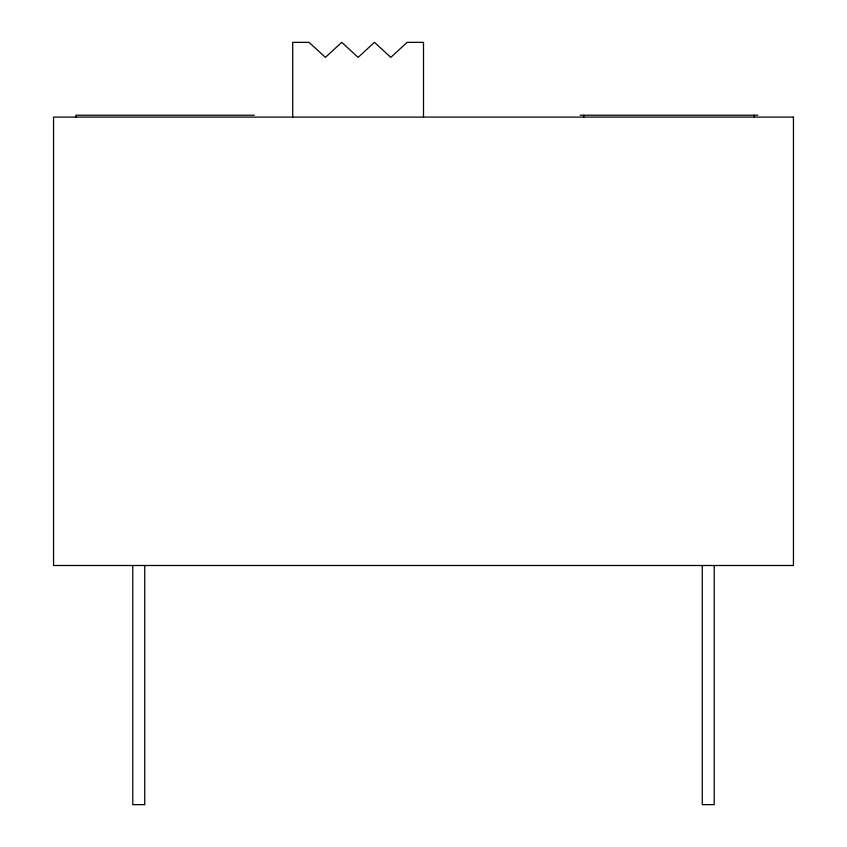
<?xml version="1.0" encoding="UTF-8"?>
<svg xmlns="http://www.w3.org/2000/svg" width="847" height="847" viewBox="0 0 847 847"><rect width="100%" height="100%" fill="white"/><g stroke="black" fill="none" stroke-linecap="round" stroke-linejoin="round"><path stroke-width="1.27" d="M254.312 115.213L75.976 115.213L75.976 117.087M580.195 115.213L757.843 115.213M754.296 115.213L754.296 117.087M714.222 565.5L714.222 804.65L702.258 804.65L702.258 565.5M583.752 115.213L583.752 117.087M423.5 117.182L423.5 42.35L407.153 42.35L390.806 57.384L374.459 42.35L358.112 57.384L341.754 42.35L325.407 57.384L309.06 42.35L292.713 42.35L292.713 117.087M144.742 565.5L144.742 804.65L132.778 804.65L132.778 565.5M793.438 117.087L53.562 117.087L53.562 565.5L793.438 565.5L793.438 117.087"/></g></svg>
